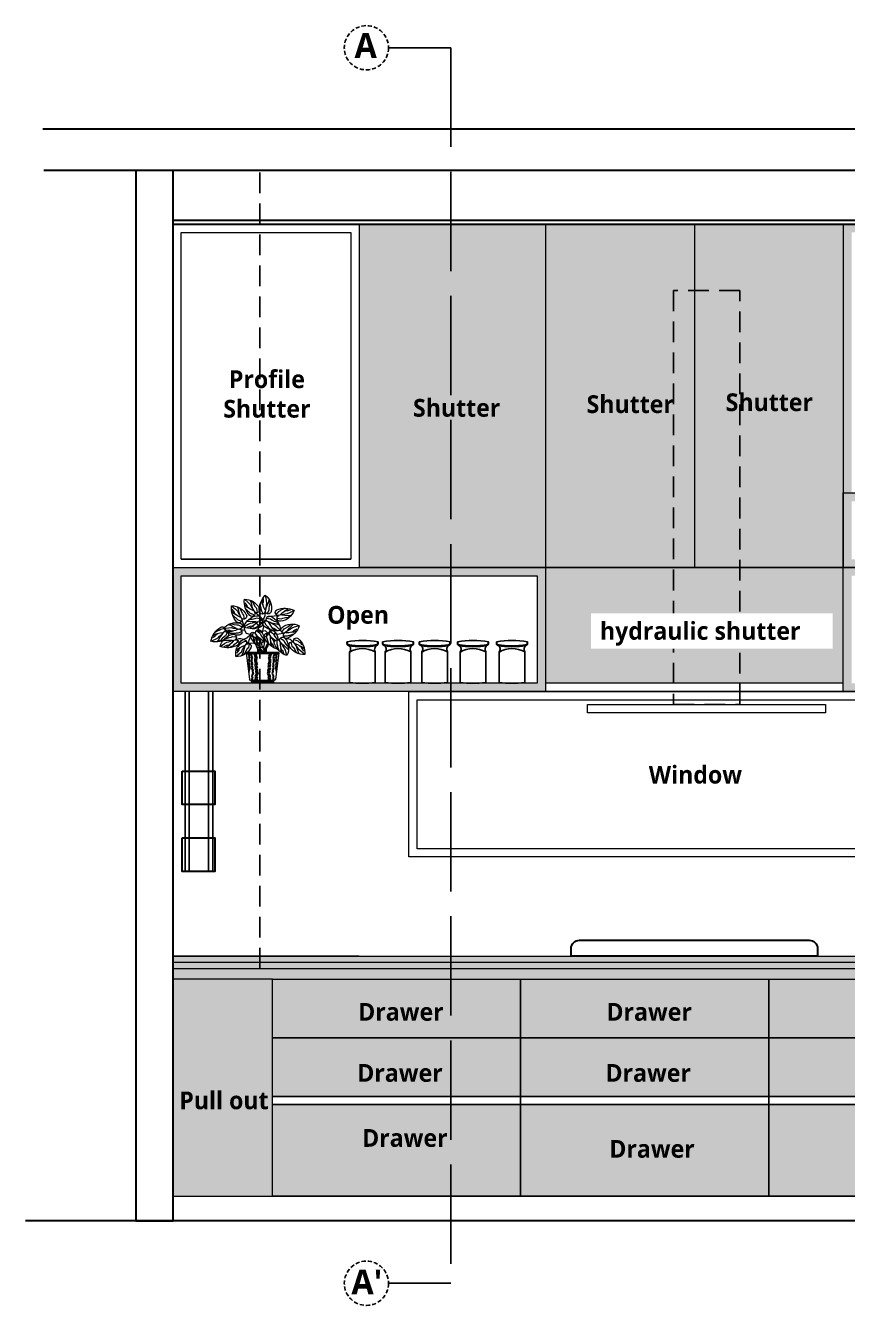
# Model space of a CAD drawing. Header units: millimetres. Extents: x 56222 to 3066687, y -650199 to -121287.
# Drawn here: x 139238.6 to 139337.9, y -183075.6 to -182920.9 of the extents above; entities that cross this region are included whole.
import ezdxf

# ---------------------------------------------------------------- set-up
doc = ezdxf.new("R2010")
doc.units = ezdxf.units.MM
doc.header["$MEASUREMENT"] = 0
for name, pattern in [('ACAD_ISO02W100', [15, 12, -3]), ('DASHED', [0.75, 0.5, -0.25]), ('DASHED2', [0.375, 0.25, -0.125])]:
    doc.linetypes.add(name, pattern=pattern)
for name, color, linetype, lineweight in [('ELEVATION', 250, 'Continuous', 9), ('FURNI', 25, 'Continuous', 5), ('FURNITURE', 32, 'Continuous', 9), ('furniture dimensions', 1, 'DASHED', 0), ('GROUND FLOOR  ( DIM )', 7, 'Continuous', 9), ('SECTION ( SLAB PLine )', 104, 'Continuous', 30), ('Text', 7, 'Continuous', 15), ('XX~SLAB ( BEAM )~ ( DIM )', 7, 'Continuous', 9)]:
    doc.layers.add(name, color=color, linetype=linetype, lineweight=lineweight)
doc.layers.add('hatch', color=250, linetype='Continuous', lineweight=9, transparency=0.5)
doc.layers.add('str coll', color=6, linetype='Continuous')
doc.styles.get("Standard").update_dxf_attribs({"font": 'arial.ttf', "height": 6})

# ---------------------------------------------------------------- blocks, each defined once
blk = doc.blocks.new('RH')
at = {"color": 251, "true_color": 0x636466}
for p, q in [((137588.9421, 17688.3348), (137589.1437, 17688.3348)), ((137588.9421, 17688.3348), (137588.9627, 17688.1676)), ((137588.9421, 17688.3303), (137589.1437, 17688.3303)), ((137588.9421, 17688.3259), (137589.1437, 17688.3259)), ((137589.1437, 17688.3348), (137589.1232, 17688.1676)), ((137588.9577, 17688.2147), (137588.9577, 17688.1997)), ((137589.1282, 17688.2147), (137589.1282, 17688.1997)), ((137588.9708, 17688.1603), (137589.1151, 17688.1603))]:
    blk.add_line(p, q, dxfattribs=at)
for points in [[(137589.0256, 17688.6903), (137589.0201, 17688.6588), (137589.0182, 17688.6417), (137589.0207, 17688.6296), (137589.0226, 17688.6087), (137589.0256, 17688.5897)], [(137589.0391, 17688.629), (137589.0404, 17688.6429), (137589.0366, 17688.648), (137589.0366, 17688.6607), (137589.0366, 17688.6708)], [(137588.8465, 17688.5963), (137588.8747, 17688.5811), (137588.8903, 17688.5739), (137588.9025, 17688.5726), (137588.923, 17688.5678), (137588.942, 17688.5647)], [(137588.9089, 17688.5898), (137588.8961, 17688.5954), (137588.8901, 17688.5934), (137588.878, 17688.5974), (137588.8684, 17688.6006)], [(137588.9346, 17688.5667), (137588.9212, 17688.5805), (137588.9057, 17688.5922), (137588.9003, 17688.598), (137588.8904, 17688.6026), (137588.882, 17688.6054)], [(137588.9602, 17688.5719), (137588.9464, 17688.5862), (137588.9424, 17688.5902), (137588.9314, 17688.5951), (137588.9261, 17688.5995), (137588.9167, 17688.6033), (137588.9073, 17688.6071)], [(137589.0132, 17688.5747), (137589.001, 17688.5979), (137589.0017, 17688.6081), (137588.9998, 17688.6246), (137588.996, 17688.6398), (137588.9972, 17688.6537)], [(137589.0226, 17688.6087), (137589.0144, 17688.6271), (137589.0061, 17688.6455), (137589.0017, 17688.6626)], [(137589.0252, 17688.5973), (137589.034, 17688.6144), (137589.0404, 17688.6328), (137589.0442, 17688.6398), (137589.0455, 17688.6505), (137589.0455, 17688.6594)], [(137589.0382, 17688.5747), (137589.0474, 17688.5922), (137589.0499, 17688.5973), (137589.0512, 17688.6093), (137589.0537, 17688.6157), (137589.0543, 17688.6258), (137589.055, 17688.636)], [(137589.0738, 17688.5824), (137589.0785, 17688.6082), (137589.0853, 17688.6158), (137589.094, 17688.6299), (137589.1004, 17688.6443), (137589.11, 17688.6544)], [(137589.1549, 17688.6657), (137589.1311, 17688.6443), (137589.119, 17688.632), (137589.1136, 17688.621), (137589.1022, 17688.6034), (137589.0928, 17688.5865)], [(137589.0934, 17688.567), (137589.1115, 17688.5751), (137589.1166, 17688.5775), (137589.125, 17688.5862), (137589.1309, 17688.5896), (137589.1377, 17688.5972), (137589.1445, 17688.6048)], [(137589.0971, 17688.5928), (137589.1147, 17688.6008), (137589.131, 17688.6113), (137589.1383, 17688.6145), (137589.146, 17688.6222), (137589.1515, 17688.6291)], [(137589.1022, 17688.6034), (137589.107, 17688.6229), (137589.1119, 17688.6425), (137589.119, 17688.6587)], [(137589.1277, 17688.6091), (137589.1373, 17688.6193), (137589.1374, 17688.6257), (137589.1453, 17688.6356), (137589.1515, 17688.6436)], [(137589.1537, 17688.5418), (137589.1585, 17688.5676), (137589.1652, 17688.5752), (137589.1739, 17688.5893), (137589.1803, 17688.6037), (137589.1899, 17688.6139)], [(137589.2349, 17688.6251), (137589.211, 17688.6037), (137589.1989, 17688.5914), (137589.1935, 17688.5804), (137589.1821, 17688.5628), (137589.1727, 17688.5459)], [(137589.1821, 17688.5628), (137589.187, 17688.5823), (137589.1918, 17688.6019), (137589.1989, 17688.6181)], [(137589.2076, 17688.5685), (137589.2172, 17688.5787), (137589.2173, 17688.5851), (137589.2252, 17688.595), (137589.2314, 17688.603)], [(137588.923, 17688.5678), (137588.903, 17688.5657), (137588.8829, 17688.5637), (137588.8653, 17688.5648)], [(137588.9524, 17688.5482), (137588.9265, 17688.5439), (137588.917, 17688.5477), (137588.9008, 17688.5511), (137588.8852, 17688.5522), (137588.8723, 17688.5578)], [(137588.9308, 17688.4712), (137588.9534, 17688.4938), (137588.9664, 17688.5052), (137588.9777, 17688.51), (137588.996, 17688.5204), (137589.0133, 17688.5288)], [(137588.996, 17688.5204), (137588.9762, 17688.5167), (137588.9564, 17688.5129), (137588.9398, 17688.5068)], [(137588.942, 17688.5647), (137589.0153, 17688.5539)], [(137589.0185, 17688.5476), (137588.9925, 17688.5443), (137588.9845, 17688.5379), (137588.9699, 17688.5301), (137588.9552, 17688.5245), (137588.9445, 17688.5155)], [(137589.0068, 17688.5248), (137588.9978, 17688.5078), (137588.9864, 17688.492), (137588.9828, 17688.4849), (137588.9747, 17688.4777), (137588.9674, 17688.4726)], [(137589.0328, 17688.5271), (137589.0236, 17688.5095), (137589.0209, 17688.5045), (137589.0118, 17688.4966), (137589.008, 17688.4909), (137589.0001, 17688.4846), (137588.9921, 17688.4783)], [(137589.0133, 17688.5288), (137589.0429, 17688.5386), (137589.0649, 17688.528)], [(137589.0256, 17688.5897), (137589.0278, 17688.5616), (137589.0321, 17688.5529), (137589.0429, 17688.5386), (137589.0436, 17688.5171), (137589.0364, 17688.497), (137589.0452, 17688.4584)], [(137589.0427, 17688.4551), (137589.0679, 17688.4692), (137589.0679, 17688.5036), (137589.0841, 17688.5177)], [(137589.0928, 17688.5865), (137589.0639, 17688.5642), (137589.0429, 17688.5386)], [(137589.0466, 17688.5213), (137589.06, 17688.5067), (137589.0639, 17688.5026), (137589.0748, 17688.4974), (137589.0799, 17688.4928), (137589.0893, 17688.4888), (137589.0986, 17688.4848)], [(137589.055, 17688.5448), (137589.081, 17688.5484), (137589.0903, 17688.5444), (137589.1064, 17688.5406), (137589.1221, 17688.5391), (137589.1348, 17688.5332)], [(137589.1596, 17688.4941), (137589.1318, 17688.51), (137589.1164, 17688.5175), (137589.1042, 17688.5192), (137589.0838, 17688.5245), (137589.0649, 17688.528)], [(137589.0722, 17688.5259), (137589.0854, 17688.5118), (137589.1005, 17688.4996), (137589.1058, 17688.4937), (137589.1155, 17688.4889), (137589.1239, 17688.4859)], [(137589.0838, 17688.5245), (137589.1039, 17688.526), (137589.124, 17688.5276), (137589.1416, 17688.526)], [(137589.1727, 17688.5459), (137589.163, 17688.5137), (137589.1553, 17688.4724)], [(137589.1733, 17688.5264), (137589.1914, 17688.5345), (137589.1965, 17688.5369), (137589.205, 17688.5456), (137589.2109, 17688.5491), (137589.2176, 17688.5566), (137589.2244, 17688.5642)], [(137589.177, 17688.5522), (137589.1946, 17688.5602), (137589.2109, 17688.5708), (137589.2182, 17688.5739), (137589.2259, 17688.5816), (137589.2314, 17688.5886)], [(137588.8147, 17688.501), (137588.8453, 17688.4919), (137588.8615, 17688.4859), (137588.8711, 17688.4783), (137588.889, 17688.4672), (137588.9046, 17688.456)], [(137588.8634, 17688.4615), (137588.8504, 17688.4666), (137588.8476, 17688.4723), (137588.8362, 17688.478), (137588.8272, 17688.4826)], [(137588.898, 17688.4598), (137588.8788, 17688.4595), (137588.8595, 17688.4621), (137588.8515, 17688.4618), (137588.8413, 17688.4655), (137588.8334, 17688.4695)], [(137588.9124, 17688.438), (137588.8926, 17688.4377), (137588.8869, 17688.4377), (137588.8756, 17688.4419), (137588.8688, 17688.4425), (137588.8595, 17688.4465), (137588.8501, 17688.4505)], [(137588.889, 17688.4672), (137588.8762, 17688.4828), (137588.8635, 17688.4984), (137588.8502, 17688.5101)], [(137588.9236, 17688.4604), (137588.9083, 17688.4817), (137588.8989, 17688.4856), (137588.8851, 17688.4947), (137588.8732, 17688.5049), (137588.8601, 17688.5101)], [(137588.9553, 17688.4467), (137588.9526, 17688.449), (137588.9046, 17688.456)], [(137588.9948, 17688.4653), (137588.9735, 17688.4499), (137588.9695, 17688.4406), (137588.9605, 17688.4267), (137588.9503, 17688.4148), (137588.9498, 17688.4135)], [(137588.9887, 17688.4953), (137588.978, 17688.4862), (137588.9717, 17688.4865), (137588.9613, 17688.4792), (137588.953, 17688.4734)], [(137588.9669, 17688.4366), (137588.9667, 17688.4369), (137588.9667, 17688.4571)], [(137588.9684, 17688.4008), (137588.9693, 17688.4032), (137588.9769, 17688.4128), (137588.988, 17688.4307), (137588.9992, 17688.4463)], [(137588.9954, 17688.4397), (137588.9957, 17688.4205), (137588.9931, 17688.4012), (137588.9934, 17688.3932), (137588.9897, 17688.383), (137588.9858, 17688.3751)], [(137589.0429, 17688.3947), (137589.0274, 17688.4328), (137589.0092, 17688.445), (137588.991, 17688.4814)], [(137588.9992, 17688.4463), (137589.0234, 17688.4692), (137589.0438, 17688.4646)], [(137589.0171, 17688.4541), (137589.0175, 17688.4344), (137589.0175, 17688.4287), (137589.0133, 17688.4173), (137589.0127, 17688.4105), (137589.0087, 17688.4012), (137589.0048, 17688.3918)], [(137589.0811, 17688.471), (137589.0599, 17688.4556), (137589.0559, 17688.4463), (137589.0468, 17688.4324), (137589.0366, 17688.4205), (137589.0315, 17688.4074)], [(137589.0744, 17688.4363), (137589.0588, 17688.4236), (137589.0432, 17688.4108), (137589.0315, 17688.3975)], [(137589.0406, 17688.362), (137589.0497, 17688.3927), (137589.0556, 17688.4088), (137589.0633, 17688.4185), (137589.0744, 17688.4363), (137589.0856, 17688.452)], [(137589.0523, 17688.3333), (137589.078, 17688.3682), (137589.0902, 17688.4005), (137589.0861, 17688.4227), (137589.1145, 17688.445)], [(137589.0679, 17688.4066), (137589.076, 17688.4349), (137589.0902, 17688.4591)], [(137589.0817, 17688.4454), (137589.082, 17688.4261), (137589.0795, 17688.4069), (137589.0798, 17688.3989), (137589.0761, 17688.3887), (137589.0721, 17688.3808)], [(137589.1035, 17688.4598), (137589.1039, 17688.44), (137589.1039, 17688.4344), (137589.0996, 17688.423), (137589.0991, 17688.4162), (137589.0951, 17688.4069), (137589.0911, 17688.3975)], [(137589.0974, 17688.5021), (137589.1101, 17688.4962), (137589.1161, 17688.4981), (137589.1281, 17688.4938), (137589.1376, 17688.4904)], [(137589.1851, 17688.4794), (137589.1553, 17688.4724), (137589.1434, 17688.4555), (137589.1078, 17688.4447), (137589.1214, 17688.4254), (137589.1289, 17688.4022), (137589.1444, 17688.3865)], [(137589.2134, 17688.413), (137589.1868, 17688.4224), (137589.1772, 17688.4219), (137589.1597, 17688.4178), (137589.1397, 17688.4258), (137589.1242, 17688.4405), (137589.1108, 17688.4456)], [(137589.1695, 17688.4911), (137589.1922, 17688.5043), (137589.2023, 17688.5042), (137589.2187, 17688.5069), (137589.2337, 17688.5115), (137589.2477, 17688.5109)], [(137589.1708, 17688.4661), (137589.1888, 17688.4578), (137589.1939, 17688.4555), (137589.206, 17688.4548), (137589.2125, 17688.4526), (137589.2227, 17688.4525), (137589.2328, 17688.4524)], [(137589.2856, 17688.4844), (137589.2539, 17688.4884), (137589.2367, 17688.4894), (137589.2248, 17688.4863), (137589.204, 17688.4833), (137589.1851, 17688.4794)], [(137589.1927, 17688.4802), (137589.2103, 17688.4722), (137589.2289, 17688.4668), (137589.2361, 17688.4633), (137589.2469, 17688.4626), (137589.2558, 17688.463)], [(137589.204, 17688.4833), (137589.2219, 17688.4925), (137589.2399, 17688.5016), (137589.2568, 17688.5069)], [(137589.2047, 17688.4305), (137589.2308, 17688.4323), (137589.2399, 17688.4276), (137589.2557, 17688.4227), (137589.2712, 17688.4201), (137589.2835, 17688.4134)], [(137589.2251, 17688.4679), (137589.2391, 17688.4673), (137589.2439, 17688.4713), (137589.2566, 17688.472), (137589.2667, 17688.4725)], [(137589.2612, 17688.4609), (137589.2732, 17688.4376), (137589.2819, 17688.4323), (137589.2943, 17688.4212), (137589.3046, 17688.4094), (137589.3167, 17688.4024)], [(137589.2755, 17688.4813), (137589.2952, 17688.4788), (137589.3008, 17688.4779), (137589.3114, 17688.4721), (137589.318, 17688.4705), (137589.3267, 17688.4652), (137589.3353, 17688.4599)], [(137589.363, 17688.4047), (137589.334, 17688.4182), (137589.3189, 17688.4265), (137589.3105, 17688.4355), (137589.2944, 17688.4491), (137589.2806, 17688.4625)], [(137589.2866, 17688.4577), (137589.3057, 17688.4551), (137589.3244, 17688.4498), (137589.3323, 17688.4489), (137589.3418, 17688.4437), (137589.3491, 17688.4386)], [(137589.2944, 17688.4491), (137589.3048, 17688.4317), (137589.3151, 17688.4144), (137589.3265, 17688.401)], [(137589.3205, 17688.4509), (137589.3327, 17688.4439), (137589.3346, 17688.4379), (137589.345, 17688.4306), (137589.3533, 17688.4248)], [(137588.7795, 17688.3223), (137588.8048, 17688.3419), (137588.8177, 17688.3533), (137588.824, 17688.3639), (137588.8366, 17688.3807), (137588.8472, 17688.3968)], [(137588.8108, 17688.3767), (137588.8004, 17688.3673), (137588.7998, 17688.361), (137588.7913, 17688.3516), (137588.7845, 17688.3441)], [(137588.8424, 17688.3908), (137588.8243, 17688.3841), (137588.8073, 17688.3748), (137588.7998, 17688.3722), (137588.7916, 17688.365), (137588.7856, 17688.3585)], [(137588.848, 17688.4163), (137588.8294, 17688.4095), (137588.8241, 17688.4075), (137588.815, 17688.3994), (137588.8089, 17688.3964), (137588.8016, 17688.3893), (137588.7943, 17688.3822)], [(137588.8366, 17688.3807), (137588.8304, 17688.3615), (137588.8241, 17688.3423), (137588.8159, 17688.3267)], [(137588.8665, 17688.3995), (137588.8598, 17688.3741), (137588.8525, 17688.367), (137588.8429, 17688.3536), (137588.8355, 17688.3397), (137588.8251, 17688.3303)], [(137588.8472, 17688.3968), (137588.8696, 17688.4146), (137588.9024, 17688.4222)], [(137588.9313, 17688.4245), (137588.9101, 17688.4091), (137588.9061, 17688.3998), (137588.8971, 17688.3859), (137588.8869, 17688.374), (137588.8818, 17688.3609)], [(137588.9246, 17688.3898), (137588.909, 17688.3771), (137588.8934, 17688.3643), (137588.8818, 17688.351)], [(137588.8908, 17688.3155), (137588.8999, 17688.3462), (137588.9059, 17688.3623), (137588.9135, 17688.372), (137588.9246, 17688.3898), (137588.9358, 17688.4055)], [(137588.9303, 17688.3643), (137588.9252, 17688.3513), (137588.9195, 17688.3484), (137588.9139, 17688.3371), (137588.9093, 17688.328)], [(137588.932, 17688.3989), (137588.9323, 17688.3796), (137588.9297, 17688.3604), (137588.93, 17688.3524), (137588.9263, 17688.3422), (137588.9224, 17688.3343)], [(137588.9537, 17688.4133), (137588.9541, 17688.3935), (137588.9541, 17688.3879), (137588.9499, 17688.3765), (137588.9493, 17688.3697), (137588.9453, 17688.3604), (137588.9414, 17688.351)], [(137588.9543, 17688.3563), (137588.9577, 17688.368)], [(137588.988, 17688.4307), (137588.9724, 17688.4179), (137588.9623, 17688.4096)], [(137588.9937, 17688.4051), (137588.9886, 17688.3921), (137588.9829, 17688.3893), (137588.9773, 17688.3779), (137588.9727, 17688.3688)], [(137589.0056, 17688.3937), (137589.0087, 17688.3769), (137589.0201, 17688.3586), (137589.021, 17688.3348)], [(137589.0286, 17688.3538), (137589.0112, 17688.3904), (137589.0085, 17688.392)], [(137589.0156, 17688.3345), (137589.0286, 17688.3538), (137589.0371, 17688.37)], [(137589.0406, 17688.362), (137589.0327, 17688.346), (137589.03, 17688.3348)], [(137589.0453, 17688.3359), (137589.0504, 17688.3428), (137589.0583, 17688.3624), (137589.0712, 17688.3649), (137589.0813, 17688.375)], [(137589.0558, 17688.3681), (137589.0579, 17688.364), (137589.0629, 17688.3443), (137589.0629, 17688.3351)], [(137589.0801, 17688.4108), (137589.075, 17688.3978), (137589.0693, 17688.3949), (137589.0636, 17688.3836), (137589.0591, 17688.3745)], [(137589.0643, 17688.3769), (137589.0942, 17688.3904), (137589.1266, 17688.3924), (137589.1387, 17688.3843)], [(137589.0763, 17688.3649), (137589.0737, 17688.351), (137589.0744, 17688.3428), (137589.0712, 17688.3359)], [(137589.1252, 17688.39), (137589.1307, 17688.3644), (137589.1377, 17688.357), (137589.1468, 17688.3431), (137589.1536, 17688.329), (137589.1635, 17688.3191)], [(137589.1444, 17688.406), (137589.1627, 17688.3984), (137589.1679, 17688.3961), (137589.1766, 17688.3877), (137589.1826, 17688.3845), (137589.1896, 17688.3771), (137589.1965, 17688.3697)], [(137589.2088, 17688.3091), (137589.1843, 17688.3298), (137589.1719, 17688.3417), (137589.1661, 17688.3526), (137589.1542, 17688.3699), (137589.1444, 17688.3865)], [(137589.1489, 17688.3803), (137589.1667, 17688.3728), (137589.1833, 17688.3628), (137589.1907, 17688.3598), (137589.1986, 17688.3524), (137589.2042, 17688.3456)], [(137589.1542, 17688.3699), (137589.1596, 17688.3505), (137589.1651, 17688.3311), (137589.1726, 17688.3151)], [(137589.1799, 17688.3649), (137589.1898, 17688.355), (137589.1901, 17688.3486), (137589.1982, 17688.3389), (137589.2047, 17688.3311)], [(137589.1946, 17688.4076), (137589.207, 17688.3921), (137589.2106, 17688.3878), (137589.2211, 17688.3818), (137589.2259, 17688.3769), (137589.235, 17688.3722), (137589.244, 17688.3676)], [(137589.3055, 17688.3726), (137589.2789, 17688.3904), (137589.264, 17688.399), (137589.252, 17688.4015), (137589.232, 17688.4082), (137589.2134, 17688.413)], [(137589.2206, 17688.4104), (137589.2327, 17688.3954), (137589.247, 17688.3822), (137589.2518, 17688.3759), (137589.2612, 17688.3705), (137589.2693, 17688.3669)], [(137589.232, 17688.4082), (137589.2522, 17688.4084), (137589.2723, 17688.4085), (137589.2898, 17688.4057)], [(137589.244, 17688.3849), (137589.2563, 17688.3782), (137589.2624, 17688.3796), (137589.274, 17688.3745), (137589.2833, 17688.3704)], [(137588.9516, 17688.3234), (137588.957, 17688.3148), (137588.9538, 17688.3094), (137588.9575, 17688.2996), (137588.9543, 17688.2899), (137588.957, 17688.2791), (137588.9527, 17688.2705), (137588.957, 17688.2618), (137588.9538, 17688.2488), (137588.9592, 17688.2413), (137588.9555, 17688.2258)], [(137588.9565, 17688.3256), (137588.9619, 17688.3169), (137588.9586, 17688.3115), (137588.9624, 17688.3018), (137588.9592, 17688.2921), (137588.9619, 17688.2813), (137588.9575, 17688.2726), (137588.9619, 17688.264), (137588.9586, 17688.251), (137588.964, 17688.2434), (137588.957, 17688.2136)], [(137588.9666, 17688.3259), (137588.972, 17688.3097), (137588.9708, 17688.3062), (137588.9743, 17688.2998), (137588.9708, 17688.2922), (137588.9708, 17688.2823), (137588.972, 17688.2695), (137588.9761, 17688.2619), (137588.9714, 17688.2561), (137588.9761, 17688.2433), (137588.9726, 17688.2357), (137588.9778, 17688.2246), (137588.9766, 17688.2159), (137588.9801, 17688.2037), (137588.9761, 17688.1967), (137588.9726, 17688.1868), (137588.9766, 17688.1792), (137588.9726, 17688.1734), (137588.9755, 17688.1675), (137588.9702, 17688.164), (137588.9726, 17688.1606)], [(137588.9712, 17688.3259), (137588.9766, 17688.3097), (137588.9755, 17688.3062), (137588.979, 17688.2998), (137588.9755, 17688.2922), (137588.9755, 17688.2823), (137588.9766, 17688.2695), (137588.9807, 17688.2619), (137588.9761, 17688.2561), (137588.9807, 17688.2433), (137588.9772, 17688.2357), (137588.9825, 17688.2246), (137588.9813, 17688.2159), (137588.9848, 17688.2037), (137588.9807, 17688.1967), (137588.9772, 17688.1868), (137588.9813, 17688.1792), (137588.9772, 17688.1734), (137588.9801, 17688.1675), (137588.9749, 17688.164), (137588.9772, 17688.1606)], [(137588.9878, 17688.3259), (137588.9932, 17688.3097), (137588.9921, 17688.3062), (137588.9956, 17688.2998), (137588.9921, 17688.2922), (137588.9921, 17688.2823), (137588.9932, 17688.2695), (137588.9973, 17688.2619), (137588.9926, 17688.2561), (137588.9973, 17688.2433), (137588.9938, 17688.2357), (137588.9991, 17688.2246), (137588.9979, 17688.2159), (137589.0014, 17688.2037), (137588.9973, 17688.1967), (137588.9938, 17688.1868), (137588.9979, 17688.1792), (137588.9938, 17688.1734), (137588.9967, 17688.1675), (137588.9915, 17688.164), (137588.9938, 17688.1606)], [(137588.9954, 17688.3259), (137589.0008, 17688.3097), (137588.9996, 17688.3062), (137589.0031, 17688.2998), (137588.9996, 17688.2922), (137588.9996, 17688.2823), (137589.0008, 17688.2695), (137589.0049, 17688.2619), (137589.0002, 17688.2561), (137589.0049, 17688.2433), (137589.0014, 17688.2357), (137589.0066, 17688.2246), (137589.0055, 17688.2159), (137589.009, 17688.2037), (137589.0049, 17688.1967), (137589.0014, 17688.1868), (137589.0055, 17688.1792), (137589.0014, 17688.1734), (137589.0043, 17688.1675), (137588.9991, 17688.164), (137589.0014, 17688.1606)], [(137589.0001, 17688.3259), (137589.0055, 17688.3097), (137589.0043, 17688.3062), (137589.0078, 17688.2998), (137589.0043, 17688.2922), (137589.0043, 17688.2823), (137589.0055, 17688.2695), (137589.0096, 17688.2619), (137589.0049, 17688.2561), (137589.0096, 17688.2433), (137589.0061, 17688.2357), (137589.0113, 17688.2246), (137589.0101, 17688.2159), (137589.0136, 17688.2037), (137589.0096, 17688.1967), (137589.0061, 17688.1868), (137589.0101, 17688.1792), (137589.0061, 17688.1734), (137589.009, 17688.1675), (137589.0037, 17688.164), (137589.0061, 17688.1606)], [(137589.021, 17688.3348), (137589.0218, 17688.3354)], [(137589.0376, 17688.342), (137589.0368, 17688.3348)], [(137589.073, 17688.3512), (137589.0703, 17688.3288), (137589.0704, 17688.3282)], [(137589.0841, 17688.3259), (137589.0787, 17688.3097), (137589.0799, 17688.3062), (137589.0764, 17688.2998), (137589.0799, 17688.2922), (137589.0799, 17688.2823), (137589.0787, 17688.2695), (137589.0746, 17688.2619), (137589.0793, 17688.2561), (137589.0746, 17688.2433), (137589.0781, 17688.2357), (137589.0729, 17688.2246), (137589.074, 17688.2159), (137589.0705, 17688.2037), (137589.0746, 17688.1967), (137589.0781, 17688.1868), (137589.074, 17688.1792), (137589.0781, 17688.1734), (137589.0752, 17688.1675), (137589.0805, 17688.164), (137589.0781, 17688.1606)], [(137589.0888, 17688.3259), (137589.0834, 17688.3097), (137589.0845, 17688.3062), (137589.081, 17688.2998), (137589.0845, 17688.2922), (137589.0845, 17688.2823), (137589.0834, 17688.2695), (137589.0793, 17688.2619), (137589.0839, 17688.2561), (137589.0793, 17688.2433), (137589.0828, 17688.2357), (137589.0775, 17688.2246), (137589.0787, 17688.2159), (137589.0752, 17688.2037), (137589.0793, 17688.1967), (137589.0828, 17688.1868), (137589.0787, 17688.1792), (137589.0828, 17688.1734), (137589.0799, 17688.1675), (137589.0851, 17688.164), (137589.0828, 17688.1606)], [(137589.0964, 17688.3259), (137589.0909, 17688.3097), (137589.0921, 17688.3062), (137589.0886, 17688.2998), (137589.0921, 17688.2922), (137589.0921, 17688.2823), (137589.0909, 17688.2695), (137589.0869, 17688.2619), (137589.0915, 17688.2561), (137589.0869, 17688.2433), (137589.0904, 17688.2357), (137589.0851, 17688.2246), (137589.0863, 17688.2159), (137589.0828, 17688.2037), (137589.0869, 17688.1967), (137589.0904, 17688.1868), (137589.0863, 17688.1792), (137589.0904, 17688.1734), (137589.0874, 17688.1675), (137589.0927, 17688.164), (137589.0904, 17688.1606)], [(137589.1129, 17688.3259), (137589.1075, 17688.3097), (137589.1087, 17688.3062), (137589.1052, 17688.2998), (137589.1087, 17688.2922), (137589.1087, 17688.2823), (137589.1075, 17688.2695), (137589.1034, 17688.2619), (137589.1081, 17688.2561), (137589.1034, 17688.2433), (137589.1069, 17688.2357), (137589.1017, 17688.2246), (137589.1029, 17688.2159), (137589.0994, 17688.2037), (137589.1034, 17688.1967), (137589.1069, 17688.1868), (137589.1029, 17688.1792), (137589.1069, 17688.1734), (137589.104, 17688.1675), (137589.1093, 17688.164), (137589.1069, 17688.1606)], [(137589.1176, 17688.3259), (137589.1122, 17688.3097), (137589.1134, 17688.3062), (137589.1099, 17688.2998), (137589.1134, 17688.2922), (137589.1134, 17688.2823), (137589.1122, 17688.2695), (137589.1081, 17688.2619), (137589.1128, 17688.2561), (137589.1081, 17688.2433), (137589.1116, 17688.2357), (137589.1064, 17688.2246), (137589.1075, 17688.2159), (137589.104, 17688.2037), (137589.1081, 17688.1967), (137589.1116, 17688.1868), (137589.1075, 17688.1792), (137589.1116, 17688.1734), (137589.1087, 17688.1675), (137589.1139, 17688.164), (137589.1116, 17688.1606)], [(137589.1277, 17688.3256), (137589.1223, 17688.3169), (137589.1255, 17688.3115), (137589.1218, 17688.3018), (137589.125, 17688.2921), (137589.1223, 17688.2813), (137589.1266, 17688.2726), (137589.1223, 17688.264), (137589.1255, 17688.251), (137589.1201, 17688.2434), (137589.1272, 17688.2136)], [(137589.1326, 17688.3234), (137589.1272, 17688.3148), (137589.1304, 17688.3094), (137589.1266, 17688.2996), (137589.1299, 17688.2899), (137589.1272, 17688.2791), (137589.1315, 17688.2705), (137589.1272, 17688.2618), (137589.1304, 17688.2488), (137589.125, 17688.2413), (137589.1287, 17688.2258)]]:
    blk.add_lwpolyline(points, dxfattribs=at)
for points in [[(137589.041, 17688.3424, 0.139974), (137589.0626, 17688.3716)], [(137589.03, 17688.3348, -0.287945), (137589.044, 17688.3425, -0.484187)]]:
    blk.add_lwpolyline(points, format="xyb", dxfattribs=at)
for points in [[(137588.9738, 17688.1603), (137588.9738, 17688.1565, 0.269011), (137588.9806, 17688.1433), (137589.1036, 17688.1433, 0.269011), (137589.1104, 17688.1565), (137589.1104, 17688.1603)], [(137588.9772, 17688.1569), (137588.9772, 17688.1564, 0.24889), (137588.9816, 17688.1467), (137589.1025, 17688.1467, 0.24889), (137589.107, 17688.1564), (137589.107, 17688.1569)]]:
    blk.add_lwpolyline(points, format="xyb", close=True, dxfattribs=at)
for centre, radius, start, end in [((137589.0867, 17688.6104), 0.1006, 127.41045, 191.89887), ((137588.938, 17688.6018), 0.1245, 354.40697, 45.28532), ((137588.903, 17688.4854), 0.1245, 66.13793, 117.01628), ((137588.9415, 17688.6293), 0.1006, 199.14142, 263.62983), ((137588.9454, 17688.5827), 0.0183, 259.37325, 64.08869), ((137589.0799, 17688.6003), 0.0189, 150.48841, 313.26266), ((137589.1537, 17688.5651), 0.1006, 89.28598, 153.7744), ((137589.0314, 17688.6502), 0.1245, 316.2825, 7.16085), ((137589.2336, 17688.5245), 0.1006, 89.28598, 153.7744), ((137589.1113, 17688.6096), 0.1245, 316.2825, 7.16085), ((137588.9335, 17688.5479), 0.0189, 260.34384, 63.11809), ((137589.0312, 17688.4668), 0.1006, 112.98355, 177.47196), ((137589.007, 17688.5925), 0.0189, 188.61288, 351.38712), ((137589.0003, 17688.5425), 0.0189, 313.49529, 116.26954), ((137589.0217, 17688.5125), 0.0183, 312.52469, 117.24013), ((137589.0438, 17688.5921), 0.0183, 187.64228, 352.35772), ((137589.0611, 17688.5101), 0.0183, 77.96705, 242.68249), ((137589.0738, 17688.5446), 0.0189, 78.93765, 241.7119), ((137589.0639, 17688.4635), 0.1006, 17.73522, 82.22364), ((137589.1086, 17688.5772), 0.0183, 149.51781, 314.23325), ((137589.1598, 17688.5597), 0.0189, 150.48841, 313.26266), ((137589.187, 17688.4981), 0.0189, 101.46123, 264.23547), ((137589.1885, 17688.5366), 0.0183, 149.51781, 314.23325), ((137589.2089, 17688.4194), 0.1006, 40.2588, 104.74722), ((137588.8587, 17688.4106), 0.1006, 51.4742, 115.96262), ((137588.933, 17688.5397), 0.1245, 198.08776, 248.96611), ((137588.8943, 17688.4408), 0.0183, 251.01535, 55.73079), ((137588.9105, 17688.4739), 0.0189, 251.98595, 54.76019), ((137588.9532, 17688.5937), 0.1245, 259.5971, 310.47545), ((137589.0446, 17688.4005), 0.1006, 141.56328, 173.15893), ((137588.9813, 17688.4521), 0.0189, 342.07502, 144.84927), ((137589.0144, 17688.436), 0.0183, 341.10442, 145.81986), ((137589.131, 17688.4062), 0.1006, 141.56328, 206.05169), ((137589.0018, 17688.4803), 0.1245, 288.17683, 339.05518), ((137589.0676, 17688.4578), 0.0189, 342.07502, 144.84927), ((137589.1058, 17688.6064), 0.1245, 244.73174, 295.61009), ((137589.1007, 17688.4417), 0.0183, 341.10442, 145.81986), ((137589.1885, 17688.4613), 0.0183, 100.49063, 265.20607), ((137589.1929, 17688.5675), 0.1245, 267.25532, 318.13367), ((137589.2235, 17688.429), 0.0189, 74.92337, 237.69762), ((137589.2078, 17688.3488), 0.1006, 13.72094, 78.20936), ((137589.2722, 17688.4456), 0.0189, 63.56473, 226.33897), ((137589.293, 17688.4759), 0.0183, 62.59413, 227.30957), ((137589.2402, 17688.3838), 0.1245, 9.66653, 60.54488), ((137588.9038, 17688.3289), 0.1245, 132.15049, 183.02884), ((137588.788, 17688.4225), 0.1006, 265.15398, 329.64239), ((137588.8321, 17688.4072), 0.0183, 325.38581, 130.10124), ((137588.8591, 17688.3821), 0.0189, 326.3564, 129.13065), ((137588.9812, 17688.3597), 0.1006, 141.56328, 206.05169), ((137588.852, 17688.4338), 0.1245, 288.17683, 339.05518), ((137588.9178, 17688.4113), 0.0189, 342.07502, 144.84927), ((137588.951, 17688.3952), 0.0183, 341.10442, 145.81986), ((137589.0446, 17688.4005), 0.1006, 203.60098, 206.05169), ((137588.9154, 17688.4746), 0.1245, 288.17683, 339.05518), ((137589.1319, 17688.3724), 0.0189, 48.38551, 211.15976), ((137589.2046, 17688.4096), 0.1006, 207.87377, 272.36219), ((137589.1599, 17688.3962), 0.0183, 47.41492, 212.13036), ((137589.0848, 17688.3211), 0.1245, 354.48732, 45.36567), ((137589.2083, 17688.3954), 0.0183, 73.95277, 238.66821), ((137589.2597, 17688.4884), 0.1245, 240.71746, 291.59581), ((137589.3327, 17688.5006), 0.1006, 223.05298, 287.5414), ((137588.9708, 17688.1685), 0.00816, 186.20577, 270), ((137589.1151, 17688.1685), 0.00816, 270, 353.79423)]:
    blk.add_arc(centre, radius, start, end, dxfattribs=at)

msp = doc.modelspace()

# ---------------------------------------------------------------- hatches: boundary and pattern name
at = {"layer": 'FURNITURE', "lineweight": 25, "true_color": 0xc7c8ca, "transparency": 33554600}
h = msp.add_hatch(color=9, dxfattribs=at)
h.dxf.hatch_style = 1
h.paths.add_polyline_path([(139301.374, -182944.944), (139278.874, -182944.944), (139278.874, -182986.444), (139301.374, -182986.444)])
h.paths.add_polyline_path([(139319.393, -182944.944), (139301.374, -182944.944), (139301.374, -182986.444), (139319.393, -182986.444)])
h.paths.add_polyline_path([(139337.374, -182944.944), (139319.393, -182944.944), (139319.393, -182986.444), (139337.374, -182986.444)])
h.paths.add_polyline_path([(139337.374, -182986.444), (139319.393, -182986.444), (139301.374, -182986.444), (139301.374, -183000.444), (139337.374, -183000.444)])
at = {"layer": 'FURNITURE', "lineweight": 30, "true_color": 0xc8a668, "transparency": 33554687}
h = msp.add_hatch(color=43, dxfattribs=at)
h.dxf.hatch_style = 1
h.paths.add_polyline_path([(139301.374, -182986.444), (139266.874, -182986.444), (139266.874, -182987.444), (139300.374, -182987.444), (139300.374, -183000.444), (139266.874, -183000.444), (139266.874, -183001.444), (139301.374, -183001.444)])
h.paths.add_polyline_path([(139266.874, -183000.444), (139257.374, -183000.444), (139257.374, -182987.444), (139266.874, -182987.444), (139266.874, -182986.444), (139256.374, -182986.444), (139256.374, -183001.444), (139266.874, -183001.444)])
at = {"layer": 'FURNITURE', "lineweight": 0, "true_color": 0x636466, "transparency": 33554687}
h = msp.add_hatch(color=251, dxfattribs=at)
h.dxf.hatch_style = 1
h.paths.add_polyline_path([(139385.374, -183033.444), (139360.125, -183033.444), (139360.125, -183034.194), (139385.374, -183034.194)])
h.paths.add_polyline_path([(139360.125, -183033.444), (139256.374, -183033.444), (139256.374, -183034.194), (139360.125, -183034.194)])
at = {"layer": 'FURNITURE', "lineweight": 0, "true_color": 0x939598, "transparency": 33554687}
h = msp.add_hatch(color=252, dxfattribs=at)
h.dxf.hatch_style = 1
h.paths.add_polyline_path([(139385.374, -183034.194), (139360.125, -183034.194), (139360.125, -183034.943), (139385.374, -183034.943)])
h.paths.add_polyline_path([(139360.125, -183034.194), (139256.374, -183034.194), (139256.374, -183034.943), (139360.125, -183034.943)])
at = {"layer": 'FURNITURE', "lineweight": 0, "true_color": 0x000000, "transparency": 33554687}
h = msp.add_hatch(color=18, dxfattribs=at)
h.dxf.hatch_style = 1
edge = h.paths.add_edge_path()
edge.add_line((139360.125, -183034.944), (139360.125, -183034.943))
edge.add_line((139360.125, -183034.943), (139256.374, -183034.943))
edge.add_line((139256.374, -183034.943), (139256.374, -183036.232))
edge.add_line((139256.374, -183036.232), (139358.375, -183036.232))
edge.add_line((139358.375, -183036.232), (139358.375, -183035.944))
edge.add_line((139358.375, -183035.944), (139359.374, -183035.944))
edge.add_line((139359.374, -183035.944), (139359.374, -183036.232))
edge.add_line((139359.374, -183036.232), (139359.994, -183036.232))
edge.add_arc((139359.925, -183036.044), 0.2, 290.20201, 360)
edge.add_line((139360.125, -183036.044), (139360.125, -183034.944))
at = {"layer": 'FURNITURE', "lineweight": 30, "true_color": 0xc7c8ca, "transparency": 33554600}
h = msp.add_hatch(color=9, dxfattribs=at)
h.dxf.hatch_style = 1
h.paths.add_polyline_path([(139268.377, -183036.231), (139298.374, -183036.231), (139328.376, -183036.231), (139328.376, -183036.228), (139358.375, -183036.228), (139358.375, -183035.944), (139359.374, -183035.944), (139359.374, -183036.232), (139359.994, -183036.232, 0.31433), (139360.125, -183036.044), (139360.125, -183034.944), (139360.125, -183034.943), (139256.374, -183034.943), (139256.374, -183036.232), (139256.374, -183062.444), (139268.377, -183062.444)])
h = msp.add_hatch(color=9, dxfattribs=at)
h.dxf.hatch_style = 1
h.paths.add_polyline_path([(139358.374, -183051.383), (139328.376, -183051.383), (139328.376, -183062.44), (139358.374, -183062.44)])
h.paths.add_polyline_path([(139328.376, -183051.383), (139298.374, -183051.383), (139298.374, -183062.443), (139328.376, -183062.442)])
h.paths.add_polyline_path([(139298.374, -183051.383), (139268.377, -183051.383), (139268.377, -183062.443), (139298.374, -183062.443)])
h.paths.add_polyline_path([(139298.374, -183043.308), (139268.377, -183043.308), (139268.377, -183050.383), (139298.374, -183050.383)])
h.paths.add_polyline_path([(139328.376, -183043.308), (139328.372, -183043.308), (139298.374, -183043.308), (139298.374, -183050.383), (139328.376, -183050.383)])
h.paths.add_polyline_path([(139358.374, -183043.308), (139328.376, -183043.308), (139328.376, -183050.383), (139358.374, -183050.383)])
h.paths.add_polyline_path([(139358.374, -183036.232), (139328.376, -183036.232), (139328.376, -183043.308), (139358.374, -183043.308)])
h.paths.add_polyline_path([(139328.376, -183036.232), (139298.374, -183036.232), (139298.374, -183043.308), (139328.376, -183043.308)])
h.paths.add_polyline_path([(139298.374, -183036.232), (139293.062, -183036.232), (139268.377, -183036.231), (139268.377, -183043.308), (139298.374, -183043.308)])
at = {"layer": 'hatch', "lineweight": 30, "true_color": 0x000000, "transparency": 33554687}
h = msp.add_hatch(color=18, dxfattribs=at)
h.dxf.hatch_style = 1
h.paths.add_polyline_path([(139362.374, -182945.944), (139379.374, -182945.944), (139379.374, -182944.944), (139361.374, -182944.944), (139361.374, -182977.444), (139362.374, -182977.444)])
h.paths.add_polyline_path([(139361.374, -182944.944), (139337.374, -182944.944), (139337.374, -182977.444), (139338.374, -182977.444), (139338.374, -182945.944), (139360.374, -182945.944), (139360.374, -182977.444), (139361.374, -182977.444)])
h.paths.add_polyline_path([(139379.374, -182977.444), (139337.374, -182977.444), (139337.374, -182986.444), (139379.374, -182986.444), (139379.374, -182985.444), (139338.374, -182985.444), (139338.374, -182978.444), (139379.374, -182978.444)])
h.paths.add_polyline_path([(139385.374, -182944.944), (139379.374, -182944.944), (139379.374, -182945.944), (139384.374, -182945.944), (139384.374, -182977.444), (139385.374, -182977.444)])
h.paths.add_polyline_path([(139385.374, -182977.444), (139379.374, -182977.444), (139379.374, -182978.444), (139384.374, -182978.444), (139384.374, -182985.444), (139379.374, -182985.444), (139379.374, -182986.444), (139385.374, -182986.444)])
h.paths.add_polyline_path([(139385.374, -182986.444), (139379.374, -182986.444), (139379.374, -182987.444), (139384.374, -182987.444), (139384.374, -183000.444), (139379.374, -183000.444), (139379.374, -183001.444), (139385.374, -183001.444)])
h.paths.add_polyline_path([(139379.374, -182986.444), (139337.374, -182986.444), (139337.374, -183001.444), (139379.374, -183001.444), (139379.374, -183000.444), (139338.374, -183000.444), (139338.374, -182987.444), (139379.374, -182987.444)])

# ---------------------------------------------------------------- linework, layer by layer
for points in [[(139277.406, -182995.432, 0.08539), (139277.395, -182995.481, 0.015681), (139277.394, -182995.575, 0.017648), (139277.399, -182995.671, 0.04573), (139277.412, -182995.74, 0.165605), (139277.469, -182995.824, 0.089947), (139277.581, -182995.88, 0.039789), (139277.786, -182995.923, 0.006389), (139278.193, -182995.969, 0.016011), (139278.535, -182995.992, 0.005226), (139279.041, -182996.005, 0.005351), (139279.556, -182996.007, 0.012775), (139279.938, -182995.995, 0.008107), (139280.356, -182995.964, 0.014682), (139280.696, -182995.923, 0.01449), (139280.957, -182995.876, 0.108227), (139281.071, -182995.825, 0.090856), (139281.11, -182995.784, 0.067417), (139281.136, -182995.727, 0.050598), (139281.152, -182995.65, 0.022889), (139281.157, -182995.547, 0.010156), (139281.156, -182995.445, 0.545473), (139281.142, -182995.437, 0.239429), (139281.126, -182995.459, 0.007601), (139281.108, -182995.571, -0.030944), (139281.09, -182995.661, -0.069741), (139281.063, -182995.724, -0.093532), (139281.025, -182995.766, -0.102378), (139280.977, -182995.789, -0.029077), (139280.85, -182995.814, -0.004055), (139280.585, -182995.846, -0.004904), (139280.287, -182995.877, -0.005904), (139280.007, -182995.901, -0.013824), (139279.603, -182995.918, -0.006449), (139279.078, -182995.92, -0.006382), (139278.561, -182995.908, -0.016391), (139278.188, -182995.882, -0.004585), (139277.949, -182995.856, -0.008056), (139277.751, -182995.829, -0.007269), (139277.597, -182995.803, -0.066376), (139277.532, -182995.782, -0.129854), (139277.498, -182995.753, -0.063641), (139277.471, -182995.701, -0.042736), (139277.45, -182995.624, -0.01584), (139277.432, -182995.512, 0.008452), (139277.426, -182995.463, 0.040651), (139277.419, -182995.435, 0.228891), (139277.413, -182995.429, 0.405029)], [(139281.702, -182995.432, 0.08539), (139281.691, -182995.481, 0.015681), (139281.69, -182995.575, 0.017648), (139281.695, -182995.671, 0.04573), (139281.708, -182995.74, 0.165605), (139281.765, -182995.824, 0.089947), (139281.877, -182995.88, 0.039789), (139282.082, -182995.923, 0.006389), (139282.489, -182995.969, 0.016011), (139282.831, -182995.992, 0.005226), (139283.337, -182996.005, 0.005351), (139283.852, -182996.007, 0.012775), (139284.234, -182995.995, 0.008107), (139284.652, -182995.964, 0.014682), (139284.992, -182995.923, 0.01449), (139285.253, -182995.876, 0.108227), (139285.367, -182995.825, 0.090856), (139285.406, -182995.784, 0.067417), (139285.432, -182995.727, 0.050598), (139285.448, -182995.65, 0.022889), (139285.453, -182995.547, 0.010156), (139285.452, -182995.445, 0.545473), (139285.438, -182995.437, 0.239429), (139285.422, -182995.459, 0.007601), (139285.404, -182995.571, -0.030944), (139285.386, -182995.661, -0.069741), (139285.359, -182995.724, -0.093532), (139285.321, -182995.766, -0.102378), (139285.273, -182995.789, -0.029077), (139285.146, -182995.814, -0.004055), (139284.88, -182995.846, -0.004904), (139284.583, -182995.877, -0.005904), (139284.303, -182995.901, -0.013824), (139283.899, -182995.918, -0.006449), (139283.374, -182995.92, -0.006382), (139282.857, -182995.908, -0.016391), (139282.484, -182995.882, -0.004585), (139282.245, -182995.856, -0.008056), (139282.047, -182995.829, -0.007269), (139281.893, -182995.803, -0.066376), (139281.828, -182995.782, -0.129854), (139281.794, -182995.753, -0.063641), (139281.767, -182995.701, -0.042736), (139281.745, -182995.624, -0.01584), (139281.728, -182995.512, 0.008452), (139281.722, -182995.463, 0.040651), (139281.715, -182995.435, 0.228891), (139281.709, -182995.429, 0.405029)], [(139286.127, -182995.432, 0.08539), (139286.116, -182995.481, 0.015681), (139286.115, -182995.575, 0.017648), (139286.12, -182995.671, 0.04573), (139286.132, -182995.74, 0.165605), (139286.189, -182995.824, 0.089947), (139286.302, -182995.88, 0.039789), (139286.507, -182995.923, 0.006389), (139286.914, -182995.969, 0.016011), (139287.256, -182995.992, 0.005226), (139287.762, -182996.005, 0.005351), (139288.277, -182996.007, 0.012775), (139288.659, -182995.995, 0.008107), (139289.077, -182995.964, 0.014682), (139289.417, -182995.923, 0.01449), (139289.678, -182995.876, 0.108227), (139289.792, -182995.825, 0.090856), (139289.831, -182995.784, 0.067417), (139289.857, -182995.727, 0.050598), (139289.873, -182995.65, 0.022889), (139289.878, -182995.547, 0.010156), (139289.877, -182995.445, 0.545473), (139289.863, -182995.437, 0.239429), (139289.847, -182995.459, 0.007601), (139289.829, -182995.571, -0.030944), (139289.811, -182995.661, -0.069741), (139289.784, -182995.724, -0.093532), (139289.746, -182995.766, -0.102378), (139289.697, -182995.789, -0.029077), (139289.571, -182995.814, -0.004055), (139289.305, -182995.846, -0.004904), (139289.008, -182995.877, -0.005904), (139288.728, -182995.901, -0.013824), (139288.324, -182995.918, -0.006449), (139287.799, -182995.92, -0.006382), (139287.282, -182995.908, -0.016391), (139286.909, -182995.882, -0.004585), (139286.669, -182995.856, -0.008056), (139286.472, -182995.829, -0.007269), (139286.318, -182995.803, -0.066376), (139286.253, -182995.782, -0.129854), (139286.219, -182995.753, -0.063641), (139286.192, -182995.701, -0.042736), (139286.17, -182995.624, -0.01584), (139286.153, -182995.512, 0.008452), (139286.147, -182995.463, 0.040651), (139286.14, -182995.435, 0.228891), (139286.133, -182995.429, 0.405029)], [(139290.757, -182995.432, 0.08539), (139290.746, -182995.481, 0.015681), (139290.745, -182995.575, 0.017648), (139290.75, -182995.671, 0.04573), (139290.763, -182995.74, 0.165605), (139290.82, -182995.824, 0.089947), (139290.932, -182995.88, 0.039789), (139291.137, -182995.923, 0.006389), (139291.544, -182995.969, 0.016011), (139291.886, -182995.992, 0.005226), (139292.392, -182996.005, 0.005351), (139292.907, -182996.007, 0.012775), (139293.289, -182995.995, 0.008107), (139293.707, -182995.964, 0.014682), (139294.047, -182995.923, 0.01449), (139294.308, -182995.876, 0.108227), (139294.422, -182995.825, 0.090856), (139294.461, -182995.784, 0.067417), (139294.488, -182995.727, 0.050598), (139294.503, -182995.65, 0.022889), (139294.509, -182995.547, 0.010156), (139294.507, -182995.445, 0.545473), (139294.493, -182995.437, 0.239429), (139294.477, -182995.459, 0.007601), (139294.459, -182995.571, -0.030944), (139294.441, -182995.661, -0.069741), (139294.414, -182995.724, -0.093532), (139294.377, -182995.766, -0.102378), (139294.328, -182995.789, -0.029077), (139294.201, -182995.814, -0.004055), (139293.936, -182995.846, -0.004904), (139293.638, -182995.877, -0.005904), (139293.358, -182995.901, -0.013824), (139292.954, -182995.918, -0.006449), (139292.429, -182995.92, -0.006382), (139291.913, -182995.908, -0.016391), (139291.54, -182995.882, -0.004585), (139291.3, -182995.856, -0.008056), (139291.102, -182995.829, -0.007269), (139290.948, -182995.803, -0.066376), (139290.883, -182995.782, -0.129854), (139290.849, -182995.753, -0.063641), (139290.822, -182995.701, -0.042736), (139290.801, -182995.624, -0.01584), (139290.784, -182995.512, 0.008452), (139290.777, -182995.463, 0.040651), (139290.77, -182995.435, 0.228891), (139290.764, -182995.429, 0.405029)], [(139295.473, -182995.432, 0.08539), (139295.462, -182995.481, 0.015681), (139295.461, -182995.575, 0.017648), (139295.466, -182995.671, 0.04573), (139295.478, -182995.74, 0.165605), (139295.535, -182995.824, 0.089947), (139295.648, -182995.88, 0.039789), (139295.853, -182995.923, 0.006389), (139296.259, -182995.969, 0.016011), (139296.602, -182995.992, 0.005226), (139297.108, -182996.005, 0.005351), (139297.623, -182996.007, 0.012775), (139298.004, -182995.995, 0.008107), (139298.422, -182995.964, 0.014682), (139298.763, -182995.923, 0.01449), (139299.024, -182995.876, 0.108227), (139299.138, -182995.825, 0.090856), (139299.176, -182995.784, 0.067417), (139299.203, -182995.727, 0.050598), (139299.219, -182995.65, 0.022889), (139299.224, -182995.547, 0.010156), (139299.223, -182995.445, 0.545473), (139299.209, -182995.437, 0.239429), (139299.193, -182995.459, 0.007601), (139299.175, -182995.571, -0.030944), (139299.156, -182995.661, -0.069741), (139299.129, -182995.724, -0.093532), (139299.092, -182995.766, -0.102378), (139299.043, -182995.789, -0.029077), (139298.916, -182995.814, -0.004055), (139298.651, -182995.846, -0.004904), (139298.354, -182995.877, -0.005904), (139298.074, -182995.901, -0.013824), (139297.67, -182995.918, -0.006449), (139297.145, -182995.92, -0.006382), (139296.628, -182995.908, -0.016391), (139296.255, -182995.882, -0.004585), (139296.015, -182995.856, -0.008056), (139295.818, -182995.829, -0.007269), (139295.663, -182995.803, -0.066376), (139295.599, -182995.782, -0.129854), (139295.564, -182995.753, -0.063641), (139295.537, -182995.701, -0.042736), (139295.516, -182995.624, -0.01584), (139295.499, -182995.512, 0.008452), (139295.492, -182995.463, 0.040651), (139295.486, -182995.435, 0.228891), (139295.479, -182995.429, 0.405029)]]:
    msp.add_lwpolyline(points, format="xyb", close=True)
at = {"linetype": 'Continuous'}
for points in [[(139277.703, -182996.673), (139277.703, -183000.385, 0.0375016), (139280.813, -183000.386), (139280.815, -182996.641, 0.2569644), (139277.703, -182996.673, 1.1905517)], [(139281.999, -182996.673), (139281.999, -183000.385, 0.0375016), (139285.109, -183000.386), (139285.111, -182996.641, 0.2569644), (139281.999, -182996.673, 1.1905517)], [(139286.424, -182996.673), (139286.424, -183000.385, 0.0375016), (139289.534, -183000.386), (139289.535, -182996.641, 0.2569644), (139286.424, -182996.673, 1.1905517)], [(139291.054, -182996.673), (139291.054, -183000.385, 0.0375016), (139294.164, -183000.386), (139294.166, -182996.641, 0.2569644), (139291.054, -182996.673, 1.1905517)], [(139295.769, -182996.673), (139295.769, -183000.385, 0.0375016), (139298.88, -183000.386), (139298.881, -182996.641, 0.2569644), (139295.769, -182996.673, 1.1905517)]]:
    msp.add_lwpolyline(points, format="xyb", dxfattribs=at)
for centre, radius, start, end in [((139279.259, -183005.205), 9.95, 79.03344, 100.71311), ((139283.555, -183005.205), 9.95, 79.03344, 100.71311), ((139287.979, -183005.205), 9.95, 79.03344, 100.71311), ((139292.61, -183005.205), 9.95, 79.03344, 100.71311), ((139297.325, -183005.205), 9.95, 79.03344, 100.71311), ((139277.328, -182996.324), 0.511, 317.08451, 60.37913), ((139281.305, -182996.345), 0.572, 123.44973, 211.13154), ((139281.624, -182996.324), 0.511, 317.08451, 60.37913), ((139285.601, -182996.345), 0.572, 123.44973, 211.13154), ((139286.049, -182996.324), 0.511, 317.08451, 60.37913), ((139290.025, -182996.345), 0.572, 123.44973, 211.13154), ((139290.679, -182996.324), 0.511, 317.08451, 60.37913), ((139294.656, -182996.345), 0.572, 123.44973, 211.13154), ((139295.395, -182996.324), 0.511, 317.08451, 60.37913), ((139299.371, -182996.345), 0.572, 123.44973, 211.13154)]:
    msp.add_arc(centre, radius, start, end, dxfattribs=at)
at = {"layer": 'ELEVATION', "lineweight": 30}
msp.add_lwpolyline([(139304.484, -183033.444), (139304.484, -183032.508, -0.4142136), (139305.484, -183031.508), (139333.263, -183031.508, -0.4142136), (139334.263, -183032.508), (139334.263, -183033.444)], format="xyb", close=True, dxfattribs=at)
at = {"layer": 'FURNI', "lineweight": 0}
for p, q in [((139256.374, -182986.444), (139278.874, -182986.444)), ((139257.374, -182985.444), (139277.874, -182985.444))]:
    msp.add_line(p, q, dxfattribs=at)
msp.add_lwpolyline([(139257.374, -182945.944), (139277.874, -182945.944), (139277.874, -182985.444), (139257.374, -182985.444)], close=True, dxfattribs=at)
at = {"layer": 'FURNITURE', "color": 9, "linetype": 'DASHED2', "lineweight": 25, "ltscale": 10, "true_color": 0xc7c8ca}
msp.add_line((139266.874, -183034.943), (139266.874, -182938.444), dxfattribs=at)
at = {"layer": 'FURNITURE', "lineweight": 0}
for p, q in [((139278.874, -182944.944), (139278.874, -182986.444)), ((139301.374, -182944.944), (139301.374, -182986.444)), ((139319.393, -182944.944), (139319.393, -182986.444)), ((139337.374, -182944.944), (139337.374, -182986.444)), ((139278.874, -182986.444), (139337.374, -182986.444)), ((139337.374, -183001.444), (139278.874, -183001.444)), ((139337.374, -183000.444), (139301.374, -183000.444)), ((139278.874, -183033.444), (139256.374, -183033.444)), ((139385.374, -183034.194), (139256.374, -183034.194)), ((139256.374, -183062.444), (139256.374, -183034.943)), ((139256.374, -183036.232), (139256.374, -183034.943)), ((139268.377, -183036.231), (139256.374, -183036.232)), ((139293.062, -183036.232), (139358.375, -183036.232)), ((139256.374, -183062.444), (139358.375, -183062.444))]:
    msp.add_line(p, q, dxfattribs=at)
at = {"layer": 'FURNITURE', "lineweight": 25}
for p, q in [((139278.874, -182986.444), (139337.374, -182986.444)), ((139268.377, -183050.383), (139358.374, -183050.383)), ((139268.377, -183051.383), (139358.374, -183051.383))]:
    msp.add_line(p, q, dxfattribs=at)
at = {"layer": 'FURNITURE', "color": 0, "lineweight": 0}
for p, q in [((139256.374, -183033.444), (139385.374, -183033.444)), ((139256.374, -183034.943), (139385.374, -183034.943))]:
    msp.add_line(p, q, dxfattribs=at)
at = {"layer": 'FURNITURE', "lineweight": -3}
for p, q in [((139268.372, -183043.308), (139298.374, -183043.308)), ((139298.374, -183043.308), (139328.376, -183043.308)), ((139328.372, -183043.308), (139358.374, -183043.308))]:
    msp.add_line(p, q, dxfattribs=at)
at = {"layer": 'FURNITURE', "color": 18, "linetype": 'DASHED2', "lineweight": 25, "ltscale": 10, "true_color": 0x000000}
msp.add_lwpolyline([(139316.854, -183003.008), (139324.854, -183003.008), (139324.874, -182952.962), (139316.874, -182952.962)], close=True, dxfattribs=at)
at = {"layer": 'FURNITURE', "lineweight": 0}
for points in [[(139337.374, -182977.444), (139385.374, -182977.444), (139385.374, -182986.444), (139337.374, -182986.444)], [(139256.374, -182986.444), (139301.374, -182986.444), (139301.374, -183001.444), (139256.374, -183001.444)], [(139337.374, -182986.444), (139385.374, -182986.444), (139385.374, -183001.444), (139337.374, -183001.444)], [(139257.374, -182987.444), (139300.374, -182987.444), (139300.374, -183000.444), (139257.374, -183000.444)], [(139284.874, -183001.444), (139356.874, -183001.444), (139356.874, -183021.444), (139284.874, -183021.444)], [(139285.874, -183002.444), (139355.874, -183002.444), (139355.874, -183020.444), (139285.874, -183020.444)], [(139268.377, -183036.231), (139298.374, -183036.231), (139298.374, -183062.443), (139268.377, -183062.443)], [(139298.374, -183036.231), (139328.372, -183036.231), (139328.372, -183062.443), (139298.374, -183062.443)], [(139328.376, -183036.228), (139358.374, -183036.228), (139358.374, -183062.44), (139328.376, -183062.44)]]:
    msp.add_lwpolyline(points, close=True, dxfattribs=at)
at = {"layer": 'FURNITURE'}
msp.add_lwpolyline([(139306.464, -183003.008), (139335.243, -183003.008), (139335.243, -183004.023), (139306.464, -183004.023)], close=True, dxfattribs=at)
at = {"layer": 'furniture dimensions', "lineweight": 0}
msp.add_line((139268.373, -183062.444), (139358.376, -183062.44), dxfattribs=at)
at = {"layer": 'GROUND FLOOR  ( DIM )', "lineweight": 25}
for points in [[(139257.837, -183001.444), (139257.837, -183023.197)], [(139258.337, -183001.444), (139258.337, -183023.197)], [(139260.665, -183001.444), (139260.665, -183023.197)], [(139261.165, -183001.444), (139261.165, -183023.197)]]:
    msp.add_lwpolyline(points, dxfattribs=at)
at = {"layer": 'GROUND FLOOR  ( DIM )', "color": 27, "lineweight": 30, "true_color": 0x734a21}
for points in [[(139257.468, -183011.055), (139261.43, -183011.055), (139261.43, -183015.112), (139257.468, -183015.112)], [(139257.468, -183019.14), (139261.43, -183019.14), (139261.43, -183023.197), (139257.468, -183023.197)]]:
    msp.add_lwpolyline(points, close=True, dxfattribs=at)
at = {"layer": 'SECTION ( SLAB PLine )', "color": 1}
for p, q in [((139399.253, -182933.444), (139240.622, -182933.444)), ((139399.147, -182938.444), (139240.759, -182938.444)), ((139413.601, -183065.444), (139238.552, -183065.444))]:
    msp.add_line(p, q, dxfattribs=at)
at = {"layer": 'str coll', "lineweight": 30}
for p, q in [((139256.374, -182944.444), (139385.374, -182944.444)), ((139256.374, -182944.444), (139385.374, -182944.444)), ((139256.374, -182944.944), (139385.374, -182944.944))]:
    msp.add_line(p, q, dxfattribs=at)
at = {"layer": 'XX~SLAB ( BEAM )~ ( DIM )', "color": 5, "linetype": 'ACAD_ISO02W100', "lineweight": 25}
msp.add_lwpolyline([(139282.414, -182923.617), (139289.949, -182923.617), (139289.949, -183072.977), (139282.414, -183072.977)], dxfattribs=at)
at = {"layer": 'XX~SLAB ( BEAM )~ ( DIM )', "lineweight": 30}
msp.add_lwpolyline([(139256.374, -182938.444), (139251.874, -182938.444), (139251.874, -183065.444), (139256.374, -183065.444)], close=True, dxfattribs=at)
at = {"layer": 'XX~SLAB ( BEAM )~ ( DIM )', "color": 5, "linetype": 'DASHED', "lineweight": 25}
for centre in [(139279.742, -182923.617), (139279.742, -183072.977)]:
    msp.add_circle(centre, 2.672, dxfattribs=at)

# ---------------------------------------------------------------- block references
at = {"layer": 'FURNITURE', "color": 252, "true_color": 0x939598, "xscale": -19.45028842556015, "yscale": 19.45028842556015, "zscale": 19.45028842556015}
msp.add_blockref('RH', (2815413.75, -527039.934), dxfattribs=at)

# ---------------------------------------------------------------- texts
at = {"layer": 'Text', "ltscale": 20, "attachment_point": 1}
for s, insert, char_height, width in [('{\\fMalgun Gothic|b1|i0|c0|p34;\\C1;A}', (139278.306, -182921.851), 3, 39.27782), ('\\pxqc;{\\fMalgun Gothic|b1|i0|c0|p34;\\C1;Profile Shutter}', (139258.164, -182962.617), 2.14365, 19.10275), ('\\pxqc;{\\fMalgun Gothic|b1|i0|c0|p34;\\C1;Shutter}', (139281.099, -182966.077), 2.14365, 19.10275), ('\\pxqc;{\\fMalgun Gothic|b1|i0|c0|p34;\\C1;Shutter}', (139302.076, -182965.635), 2.14365, 19.10275), ('\\pxqc;{\\fMalgun Gothic|b1|i0|c0|p34;\\C1;Shutter}', (139318.887, -182965.401), 2.14365, 19.10275), ('\\pxqc;{\\fMalgun Gothic|b1|i0|c0|p34;\\C1;Open}', (139269.181, -182991.102), 2.14365, 19.10275), ('\\pxqc;{\\fMalgun Gothic|b1|i0|c0|p34;\\C1;Window}', (139309.953, -183010.43), 2.14365, 19.10275), ('{\\fMalgun Gothic|b1|i0|c0|p34;\\C1;Drawer}', (139278.749, -183039.095), 2.14365, 39.27782), ('{\\fMalgun Gothic|b1|i0|c0|p34;\\C1;Drawer}', (139308.751, -183039.095), 2.14365, 39.27782), ('{\\fMalgun Gothic|b1|i0|c0|p34;\\C1;Drawer}', (139278.635, -183046.477), 2.14365, 39.27782), ('{\\fMalgun Gothic|b1|i0|c0|p34;\\C1;Drawer}', (139308.637, -183046.477), 2.14365, 39.27782), ('{\\fMalgun Gothic|b1|i0|c0|p34;\\C1;Pull out}', (139257.127, -183049.795), 2.14365, 39.27782), ('{\\fMalgun Gothic|b1|i0|c0|p34;\\C1;Drawer}', (139279.225, -183054.338), 2.14365, 39.27782), ('{\\fMalgun Gothic|b1|i0|c0|p34;\\C1;Drawer}', (139309.094, -183055.654), 2.14365, 39.27782), ("{\\fMalgun Gothic|b1|i0|c0|p34;\\C1;A'}", (139277.926, -183071.322), 3, 39.27782)]:
    msp.add_mtext(s, dxfattribs=dict(at, insert=insert, char_height=char_height, width=width))

# ---------------------------------------------------------------- next in the draw order: texts
at = {"layer": 'Text', "ltscale": 20, "insert": (139307.966, -182993.043), "char_height": 2.14365, "width": 27.04064, "attachment_point": 1, "bg_fill": 2}
msp.add_mtext('{\\fMalgun Gothic|b1|i0|c0|p34;\\C1;hydraulic shutter }', dxfattribs=at)

doc.saveas('drawing.dxf')
